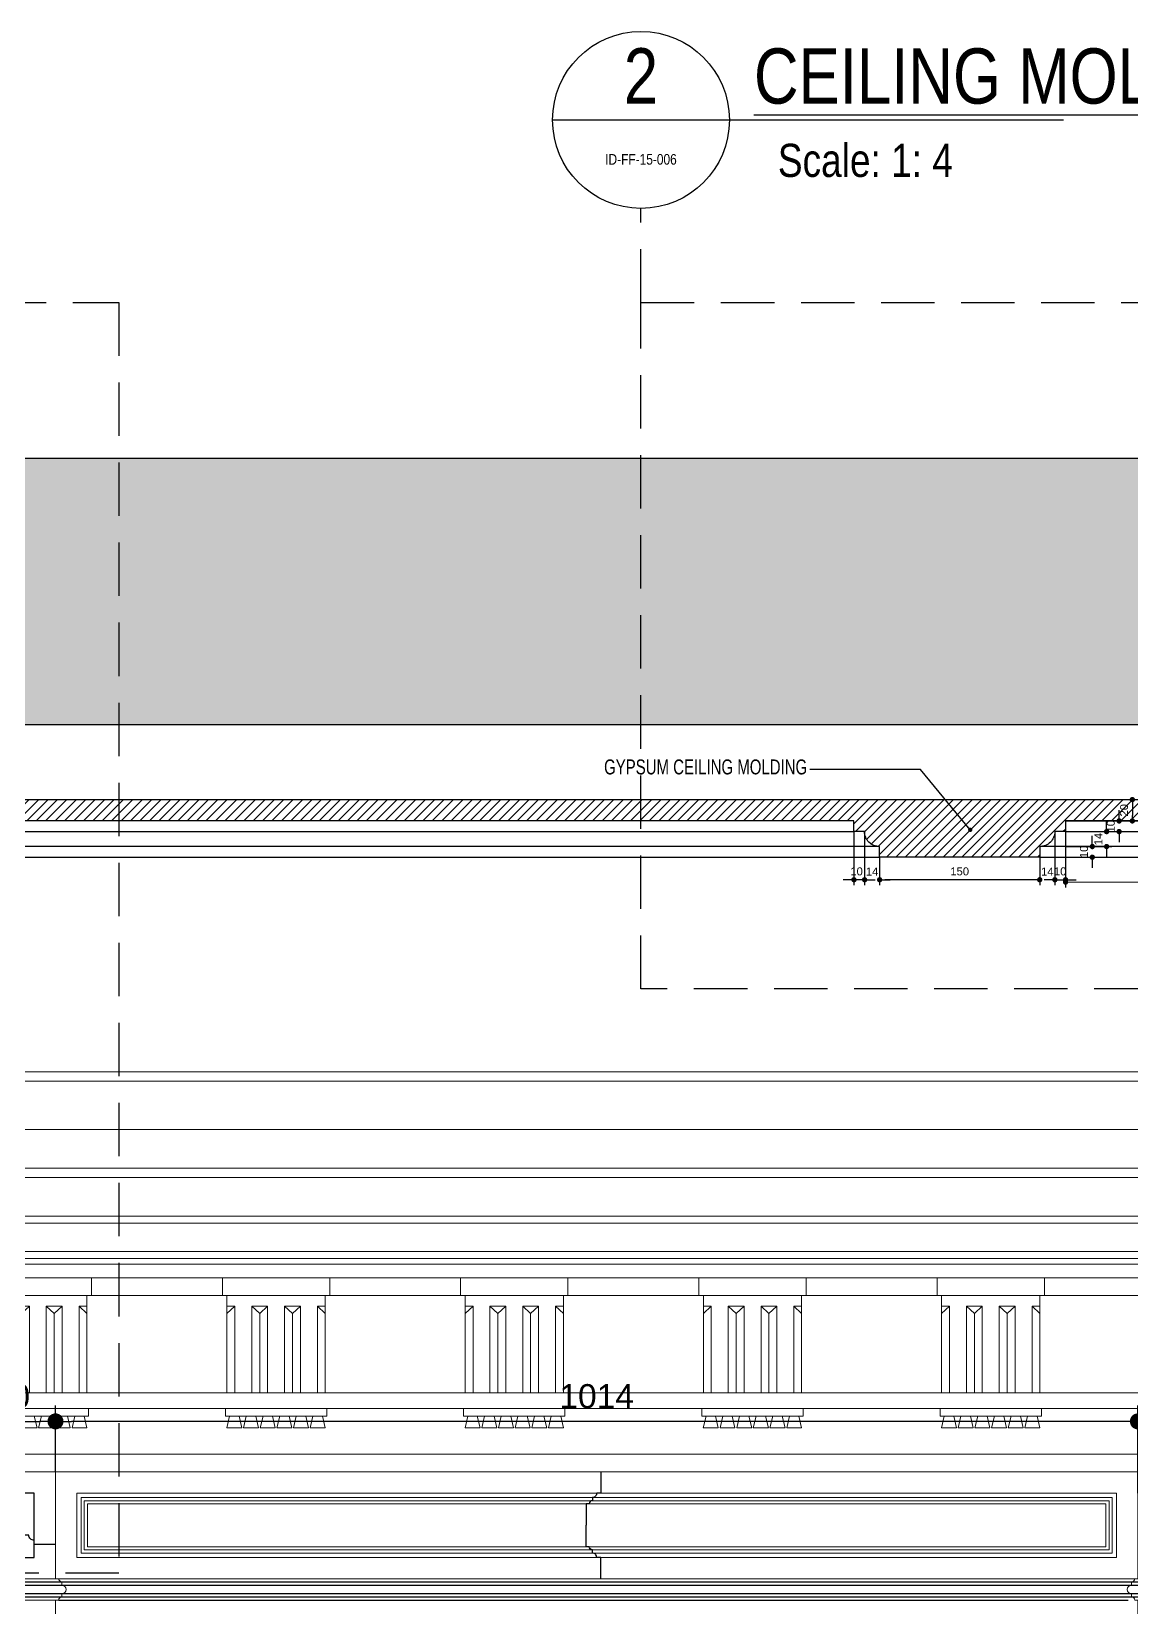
# Model space of a CAD drawing. Header units: inches. Extents: x 274057 to 444617, y 490067 to 635630.
# Drawn here: x 331142 to 332173, y 519172 to 520649 of the extents above; entities that cross this region are included whole.
import ezdxf
from ezdxf.enums import TextEntityAlignment as Align

# ---------------------------------------------------------------- set-up
doc = ezdxf.new("R2010")
doc.units = ezdxf.units.IN
doc.header["$MEASUREMENT"] = 0
doc.linetypes.add('HIDDEN', pattern=[0.375, 0.25, -0.125])
for name, color, linetype, lineweight in [('A-Dim-ID', 9, 'Continuous', 20), ('CQ gypsum 2', 42, 'Continuous', 0), ('CQ Gypsum Hatch', 8, 'Continuous', 20)]:
    doc.layers.add(name, color=color, linetype=linetype, lineweight=lineweight)
for name, color, linetype in [('Calliper_wall hatch_CHB', 8, 'Continuous'), ('CQ centerline', 8, 'Continuous'), ('CQ Grg Gypsum', 41, 'Continuous'), ('CQ PANEL DIMENSION', 1, 'Continuous'), ('CQ section wall', 3, 'Continuous'), ('CQ Sheet text', 3, 'Continuous'), ('CQ SPOT DETAIL DIMENSION', 9, 'Continuous'), ('CQ spot detail elevation', 1, 'Continuous'), ('CQ SPOT DETAILS', 40, 'Continuous'), ('CQ text label', 3, 'Continuous'), ('CQ wall section', 5, 'Continuous'), ('ID-wall paper', 8, 'Continuous'), ('WOOD', 23, 'Continuous'), ('WOOD 01', 34, 'Continuous'), ('WOOD 02', 32, 'Continuous'), ('Wood SECT', 1, 'Continuous')]:
    doc.layers.add(name, color=color, linetype=linetype)
doc.styles.add('ARIAL', font='arial.ttf')
doc.styles.add('DIM 50', font='romans.shx', dxfattribs={"width": 0.75, "height": 100})
doc.styles.get("Standard").update_dxf_attribs({"font": 'arial.ttf'})
doc.dimstyles.new('chester 15', dxfattribs={"dimscale": 0.15, "dimtxt": 150, "dimasz": 100, "dimexe": 100, "dimexo": 0, "dimgap": 80, "dimtad": 1, "dimdec": 0, "dimzin": 0, "dimdsep": 46, "dimtxsty": 'Standard', "dimblk": 'DOT', "dimcen": 100, "dimclrd": 1, "dimclre": 1, "dimclrt": 3, "dimadec": 0, "dimazin": 0, "dimtfac": 1, "dimtdec": 0, "dimtofl": 0, "dimtmove": 0, "dimatfit": 3, "dimfxl": 1, "dimtolj": 1, "dimtzin": 0, "dimlwd": -1, "dimarcsym": 0})
doc.dimstyles.new('CQ 5', dxfattribs={"dimscale": 0.05, "dimtxt": 150, "dimasz": 100, "dimexe": 100, "dimexo": 0, "dimgap": 80, "dimtad": 1, "dimdec": 0, "dimzin": 0, "dimdsep": 46, "dimtxsty": 'Standard', "dimblk": 'DOT', "dimcen": 100, "dimclrd": 250, "dimclre": 250, "dimclrt": 3, "dimadec": 0, "dimazin": 0, "dimtfac": 1, "dimtdec": 0, "dimtofl": 0, "dimtmove": 0, "dimatfit": 3, "dimfxl": 1, "dimtolj": 1, "dimtzin": 0, "dimlwd": -1, "dimarcsym": 0})
doc.dimstyles.get("Standard").update_dxf_attribs({"dimtxt": 0.18, "dimasz": 0.18, "dimexe": 0.18, "dimexo": 0.0625, "dimgap": 0.09, "dimtad": 0, "dimtih": 1, "dimtoh": 1, "dimdec": 4, "dimzin": 0, "dimdsep": 46, "dimtxsty": 'Standard', "dimcen": 0.09, "dimadec": 0, "dimazin": 0, "dimtfac": 1, "dimtdec": 4, "dimtofl": 0, "dimtmove": 0, "dimatfit": 3, "dimfxl": 1, "dimtolj": 1, "dimtzin": 0, "dimarcsym": 0})

# ---------------------------------------------------------------- blocks, each defined once
blk = doc.blocks.new('ff15 section A and B')
at = {"layer": 'Calliper_wall hatch_CHB', "ltscale": 300}
h = blk.add_hatch(dxfattribs=at)
h.set_pattern_fill('AR-CONC', color=256, scale=10, angle=-13.9714, style=0)
h.set_pattern_definition([(36.028577, (-10204.6, 0), (68.0890203, -23.40695), [7.5, -82.5]), (341.028577, (-10204.6, 0), (4.6961155, 76.3439316), [6, -66]), (86.480021, (-10198.93, -1.95), (72.7851354, 52.936981), [6.374019, -70.114211]), (32.212777, (-10199.77, 19.41), (99.570572, -41.829513), [11.25, -123.75]), (82.664212, (-10191.48, 15.92), (114.220033, 71.96377), [9.561034, -105.171376]), (337.21274, (-10199.77, 19.41), (114.220033, 71.96377), [9, -99]), (7.028577, (-10191.276, 12.14), (48.2040844, -53.482392), [7.5, -82.5]), (312.028577, (-10191.28, 12.14), (41.119588, 64.495185), [6, -66]), (57.480021, (-10187.26, 7.685), (89.323671, 11.012793), [6.374019, -70.114211]), (23.5285767, (-10204.602, 0), (9.2173322, 32.010976), [0, -65.2, 0, -67, 0, -66.25]), (353.528577, (-10204.602, 0), (35.0512903, 31.9228578), [0, -38.2, 0, -63.7, 0, -25.25]), (313.5285767, (-10226.242, 5.384), (51.2584374, -15.0772595), [0, -25, 0, -78, 0, -103.5]), (303.528577, (-10235.947, 7.8), (59.0102484, -4.3659754), [0, -32.5, 0, -51.8, 0, -73.5])])
h.paths.add_polyline_path([(348877.5, 520249.3), (341276.4, 520249.3), (341276.4, 519999.3), (348877.5, 519999.3)])
h.paths.add_polyline_path([(348877.5, 516299.3), (341276.4, 516299.3), (341276.4, 516049.3), (348877.5, 516049.3)])
at = {"layer": 'CQ section wall', "elevation": 0}
for points in [[(348877.5, 520249.3), (341275.4, 520249.3)], [(341275.4, 519999.3), (348877.5, 519999.3)]]:
    blk.add_lwpolyline(points, dxfattribs=at)
blk = doc.blocks.new('ff15 section ceiling A and B')
at = {"layer": 'CQ Gypsum Hatch'}
h = blk.add_hatch(dxfattribs=at)
h.set_pattern_fill('ANSI31', color=256, scale=50, angle=180, style=0)
h.set_pattern_definition([(225, (863766.5914, 132415.6944), (4.41941738, -4.41941738), [])])
edge = h.paths.add_edge_path()
edge.add_line((331689.7, 526452.1), (331689.7, 526703.4))
edge.add_line((331689.7, 526703.4), (331679.7, 526703.4))
edge.add_arc((331665.7, 526703.5), 14, 359.4507, 450)
edge.add_line((331665.7, 526717.6), (331665.7, 526727.6))
edge.add_line((331665.7, 526727.6), (331655.7, 526727.6))
edge.add_line((331655.7, 526727.6), (331655.7, 527706.8))
edge.add_line((331655.7, 527706.8), (331665.7, 527706.8))
edge.add_line((331665.7, 527706.8), (331665.7, 527716.8))
edge.add_arc((331665.7, 527730.8), 14, 270, 360.5493)
edge.add_line((331679.7, 527730.9), (331689.7, 527730.9))
edge.add_line((331689.7, 527730.9), (331689.7, 527880.9))
edge.add_line((331689.7, 527880.9), (331679.7, 527880.9))
edge.add_arc((331665.7, 527881), 14, 359.4507, 450)
edge.add_line((331665.7, 527895.1), (331665.7, 527905.1))
edge.add_line((331665.7, 527905.1), (331655.7, 527905.1))
edge.add_line((331655.7, 527905.1), (331655.7, 528884.3))
edge.add_line((331655.7, 528884.3), (331665.7, 528884.3))
edge.add_line((331665.7, 528884.3), (331665.7, 528894.3))
edge.add_arc((331665.7, 528908.3), 14, 270, 360.5493)
edge.add_line((331679.7, 528908.4), (331689.7, 528908.4))
edge.add_line((331689.7, 528908.4), (331689.7, 529058.4))
edge.add_line((331689.7, 529058.4), (331679.7, 529058.4))
edge.add_arc((331665.7, 529058.5), 14, 359.4507, 450)
edge.add_line((331665.7, 529072.6), (331665.7, 529082.6))
edge.add_line((331665.7, 529082.6), (331655.7, 529082.6))
edge.add_line((331655.7, 529082.6), (331655.7, 530061.8))
edge.add_line((331655.7, 530061.8), (331665.7, 530061.8))
edge.add_line((331665.7, 530061.8), (331665.7, 530071.8))
edge.add_arc((331665.7, 530085.8), 14, 270, 360.5493)
edge.add_line((331679.7, 530085.9), (331689.7, 530085.9))
edge.add_line((331689.7, 530085.9), (331689.7, 530235.9))
edge.add_line((331689.7, 530235.9), (331679.7, 530235.9))
edge.add_arc((331665.7, 530236), 14, 359.4507, 450)
edge.add_line((331665.7, 530250.1), (331665.7, 530260.1))
edge.add_line((331665.7, 530260.1), (331655.7, 530260.1))
edge.add_line((331655.7, 530260.1), (331655.7, 531239.3))
edge.add_line((331655.7, 531239.3), (331665.7, 531239.3))
edge.add_line((331665.7, 531239.3), (331665.7, 531249.3))
edge.add_arc((331665.7, 531263.3), 14, 270, 360.5493)
edge.add_line((331679.7, 531263.4), (331689.7, 531263.4))
edge.add_line((331689.7, 531263.4), (331689.7, 531413.4))
edge.add_line((331689.7, 531413.4), (331689.7, 531515))
edge.add_arc((331789.7, 531515), 100, 90, 180, ccw=False)
edge.add_line((331789.7, 531615), (331995, 531615))
edge.add_line((331995, 531615), (331995, 531523.8))
edge.add_line((331995, 531523.8), (332045.7, 531565))
edge.add_line((332045.7, 531565), (332045.7, 531635))
edge.add_line((332045.7, 531635), (331789.7, 531635))
edge.add_arc((331789.7, 531515), 120, 90, 180)
edge.add_line((331669.7, 531515), (331669.7, 531413.4))
edge.add_line((331669.7, 531413.4), (331669.7, 531281.7))
edge.add_line((331669.7, 531281.7), (331635.7, 531247.4))
edge.add_line((331635.7, 531247.4), (331635.7, 526719.4))
edge.add_line((331635.7, 526719.4), (331669.7, 526685.1))
edge.add_line((331669.7, 526685.1), (331669.7, 526451.9))
edge.add_arc((331789.7, 526451.9), 120, 180, 270)
edge.add_line((331789.7, 526331.9), (332045.7, 526331.9))
edge.add_line((332045.7, 526331.9), (332045.7, 526401.9))
edge.add_line((332045.7, 526401.9), (331995, 526443))
edge.add_line((331995, 526443), (331995, 526351.9))
edge.add_line((331995, 526351.9), (331789.7, 526351.9))
edge.add_arc((331789.7, 526451.9), 100, 180, 270, ccw=False)
at = {"layer": 'CQ Grg Gypsum', "elevation": 0}
for points in [[(331655.7, 527905.1), (331655.7, 528884.3), (331665.7, 528884.3), (331665.7, 528894.3, 0.417024), (331679.7, 528908.4), (331689.7, 528908.4), (331689.7, 529058.4), (331679.7, 529058.4, 0.417024), (331665.7, 529072.6), (331665.7, 529082.6), (331655.7, 529082.6), (331655.7, 530061.8), (331665.7, 530061.8), (331665.7, 530071.8, 0.417024), (331679.7, 530085.9), (331689.7, 530085.9), (331689.7, 530235.9), (331679.7, 530235.9, 0.417024), (331665.7, 530250.1), (331665.7, 530260.1), (331655.7, 530260.1), (331655.7, 531239.3)], [(331635.7, 531247.4), (331635.7, 526719.4), (331669.7, 526685.1), (331669.7, 526451.9, 0.414214), (331789.7, 526331.9), (332045.7, 526331.9), (332045.7, 526401.9), (331995, 526443), (331995, 526351.9), (331789.7, 526351.9, -0.414214), (331689.7, 526451.9)]]:
    blk.add_lwpolyline(points, format="xyb", dxfattribs=at)
blk = doc.blocks.new('A$C11B46C9D')
at = {"layer": 'CQ gypsum 2', "lineweight": 0}
for p, q in [((0, 194.7), (223.3, 194.7)), ((0, 182), (223.3, 182)), ((61.4, 182), (61.4, 165.2)), ((161.9, 182), (223.3, 182)), ((161.9, 182), (161.9, 165.2)), ((0, 165.2), (223.3, 165.2)), ((65.6, 165.2), (65.6, 74.1)), ((157.7, 165.2), (157.7, 74.1)), ((161.9, 165.2), (223.3, 165.2)), ((65.6, 155.4), (73, 155.4)), ((65.6, 148.4), (73, 155.4)), ((73, 155.4), (73, 74.1)), ((88.9, 155.4), (88.9, 74.1)), ((88.9, 155.4), (96.3, 148.4)), ((88.9, 155.4), (103.7, 155.4)), ((96.3, 148.4), (103.7, 155.4)), ((96.3, 148.4), (96.3, 74.1)), ((103.7, 155.4), (103.7, 74.1)), ((119.6, 155.4), (119.6, 74.1)), ((119.6, 155.4), (134.4, 155.4)), ((119.6, 155.4), (127, 148.4)), ((127, 148.4), (134.4, 155.4)), ((127, 148.4), (127, 74.1)), ((134.4, 155.4), (134.4, 74.1)), ((150.3, 155.4), (150.3, 74.1)), ((150.3, 155.4), (157.7, 148.4)), ((150.3, 155.4), (157.7, 155.4)), ((0, 74.1), (223.3, 74.1)), ((0, 59.4), (223.3, 59.4)), ((64.2, 59.4), (64.2, 52.4)), ((159.1, 59.4), (159.1, 52.4)), ((64.2, 52.4), (159.1, 52.4)), ((68.1, 52.4), (65.5, 41.3)), ((77, 52.4), (79.6, 41.3)), ((83.7, 52.4), (81.2, 41.3)), ((92.7, 52.4), (95.2, 41.3)), ((99.4, 52.4), (96.8, 41.3)), ((108.3, 52.4), (110.9, 41.3)), ((115, 52.4), (112.4, 41.3)), ((123.9, 52.4), (126.5, 41.3)), ((130.6, 52.4), (128, 41.3)), ((139.5, 52.4), (142.1, 41.3)), ((146.2, 52.4), (143.7, 41.3)), ((155.2, 52.4), (157.7, 41.3)), ((65.5, 41.3), (79.6, 41.3)), ((81.2, 41.3), (95.2, 41.3)), ((96.8, 41.3), (110.9, 41.3)), ((112.4, 41.3), (126.5, 41.3)), ((128, 41.3), (142.1, 41.3)), ((143.7, 41.3), (157.7, 41.3)), ((0, 16.7), (223.3, 16.7)), ((0, 0), (223.3, 0))]:
    blk.add_line(p, q, dxfattribs=at)
at = {"layer": 'CQ gypsum 2', "lineweight": 0, "ltscale": 100}
for p, q in [((61.4, 182), (161.9, 182)), ((0, 165.2), (61.4, 165.2))]:
    blk.add_line(p, q, dxfattribs=at)
blk = doc.blocks.new('cornice002.A')
at = {"layer": 'CQ Grg Gypsum', "xscale": -1, "rotation": 359.9999999999987}
for p in [(350539.5, 523348.9, 0), (350762.8, 523348.9, 0), (350986.1, 523348.9, 0), (351209.4, 523348.9, 0), (351432.6, 523348.9, 0), (351655.9, 523348.9, 0)]:
    blk.add_blockref('A$C11B46C9D', p, dxfattribs=at)
blk = doc.blocks.new('dwgtit')
at = {"linetype": 'Continuous', "ltscale": 2}
blk.add_line((-8, 0), (38.23, 0), dxfattribs=at)
blk.add_circle((0, 0), 8, dxfattribs=at)
at = {"linetype": 'Continuous', "ltscale": 2, "style": 'ARIAL', "width": 0.8}
for tag, height, p in [('DTN0', 5, (0, 3.99)), ('DTRFNO', 3, (0, -3.56))]:
    blk.add_attdef(tag, text='', height=height, dxfattribs=at).set_placement(p, align=Align.MIDDLE_CENTER)
for tag, p, height in [('DTNL1', (19.8, 1.48), 5), ('DTNL2', (20.36, -5.16), 3), ('DTSC', (63.36, -5.21), 3)]:
    blk.add_attdef(tag, p, '', height=height, dxfattribs=at)
blk = doc.blocks.new('_Dot')
at = {"color": 0, "linetype": 'ByBlock', "lineweight": -2}
blk.add_line((-0.5, 0), (-1, 0), dxfattribs=at)
at = {"color": 0, "linetype": 'ByBlock', "const_width": 0.5}
blk.add_lwpolyline([(-0.25, 0, 1), (0.25, 0, 1)], format="xyb", close=True, dxfattribs=at)
blk = doc.blocks.new('*D168')
at = {"layer": 'A-Dim-ID', "color": 250, "lineweight": -2, "transparency": 16777216}
for p, q in [((332111, 519909.3), (332111, 519847)), ((333090.2, 519909.3), (333090.2, 519847))]:
    blk.add_line(p, q, dxfattribs=at)
at = {"layer": 'A-Dim-ID', "color": 250, "transparency": 16777216}
blk.add_line((333085.2, 519852), (332116, 519852), dxfattribs=at)
at = {"layer": 'Defpoints', "color": 0, "transparency": 16777216}
for p in [(332111, 519909.3, 0), (333090.2, 519909.3, 0), (332111, 519852)]:
    blk.add_point(p, dxfattribs=at)
at = {"layer": 'A-Dim-ID', "color": 250, "transparency": 16777216, "xscale": 5, "yscale": 5, "zscale": 5, "rotation": 180}
blk.add_blockref('_Dot', (332111, 519852), dxfattribs=at)
at = {"layer": 'A-Dim-ID', "color": 250, "transparency": 16777216, "xscale": 5, "yscale": 5, "zscale": 5}
blk.add_blockref('_Dot', (333090.2, 519852), dxfattribs=at)
at = {"layer": 'A-Dim-ID', "color": 3, "transparency": 16777216, "insert": (332600.6, 519859.8), "char_height": 7.5, "attachment_point": 5}
blk.add_mtext('\\A1;979', dxfattribs=at)
blk = doc.blocks.new('*D172')
at = {"layer": 'CQ SPOT DETAIL DIMENSION', "color": 250, "lineweight": -2, "transparency": 16777216}
for p, q in [((332111, 519909.3), (332111, 519849.2)), ((332101, 519899.3), (332101, 519849.2))]:
    blk.add_line(p, q, dxfattribs=at)
at = {"layer": 'CQ SPOT DETAIL DIMENSION', "color": 250, "transparency": 16777216}
for p, q in [((332096, 519854.2), (332091, 519854.2)), ((332116, 519854.2), (332121, 519854.2))]:
    blk.add_line(p, q, dxfattribs=at)
at = {"layer": 'Defpoints', "color": 0, "transparency": 16777216}
for p in [(332111, 519909.3, 0), (332101, 519899.3, 0), (332101, 519854.2)]:
    blk.add_point(p, dxfattribs=at)
at = {"layer": 'CQ SPOT DETAIL DIMENSION', "color": 250, "transparency": 16777216, "xscale": 5, "yscale": 5, "zscale": 5}
blk.add_blockref('_Dot', (332101, 519854.2), dxfattribs=at)
at = {"layer": 'CQ SPOT DETAIL DIMENSION', "color": 250, "transparency": 16777216, "xscale": 5, "yscale": 5, "zscale": 5, "rotation": 180}
blk.add_blockref('_Dot', (332111, 519854.2), dxfattribs=at)
at = {"layer": 'CQ SPOT DETAIL DIMENSION', "color": 3, "transparency": 16777216, "insert": (332106, 519862), "char_height": 7.5, "attachment_point": 5}
blk.add_mtext('\\A1;10', dxfattribs=at)
blk = doc.blocks.new('*D169')
at = {"layer": 'CQ SPOT DETAIL DIMENSION', "color": 250, "lineweight": -2, "transparency": 16777216}
for p, q in [((332101, 519899.3), (332101, 519849.2)), ((332086.8, 519875.3), (332086.8, 519849.2))]:
    blk.add_line(p, q, dxfattribs=at)
at = {"layer": 'CQ SPOT DETAIL DIMENSION', "color": 250, "transparency": 16777216}
for p, q in [((332081.8, 519854.2), (332076.8, 519854.2)), ((332106, 519854.2), (332111, 519854.2))]:
    blk.add_line(p, q, dxfattribs=at)
at = {"layer": 'Defpoints', "color": 0, "transparency": 16777216}
for p in [(332101, 519899.3, 0), (332086.8, 519875.3, 0), (332086.8, 519854.2)]:
    blk.add_point(p, dxfattribs=at)
at = {"layer": 'CQ SPOT DETAIL DIMENSION', "color": 250, "transparency": 16777216, "xscale": 5, "yscale": 5, "zscale": 5}
blk.add_blockref('_Dot', (332086.8, 519854.2), dxfattribs=at)
at = {"layer": 'CQ SPOT DETAIL DIMENSION', "color": 250, "transparency": 16777216, "xscale": 5, "yscale": 5, "zscale": 5, "rotation": 180}
blk.add_blockref('_Dot', (332101, 519854.2), dxfattribs=at)
at = {"layer": 'CQ SPOT DETAIL DIMENSION', "color": 3, "transparency": 16777216, "insert": (332093.9, 519861.9), "char_height": 7.5, "attachment_point": 5}
blk.add_mtext('\\A1;14', dxfattribs=at)
blk = doc.blocks.new('*D170')
at = {"layer": 'CQ SPOT DETAIL DIMENSION', "color": 250, "lineweight": -2, "transparency": 16777216}
for p, q in [((332104.6, 519929.3), (332178.6, 519929.3)), ((332111, 519909.3), (332178.6, 519909.3))]:
    blk.add_line(p, q, dxfattribs=at)
at = {"layer": 'CQ SPOT DETAIL DIMENSION', "color": 250, "transparency": 16777216}
blk.add_line((332173.6, 519924.3), (332173.6, 519914.3), dxfattribs=at)
at = {"layer": 'Defpoints', "color": 0, "transparency": 16777216}
for p in [(332104.6, 519929.3, 0), (332111, 519909.3), (332173.6, 519909.3)]:
    blk.add_point(p, dxfattribs=at)
at = {"layer": 'CQ SPOT DETAIL DIMENSION', "color": 250, "transparency": 16777216, "xscale": 5, "yscale": 5, "zscale": 5}
for p, rotation in [((332173.6, 519929.3), 90), ((332173.6, 519909.3), 270)]:
    blk.add_blockref('_Dot', p, dxfattribs=dict(at, rotation=rotation))
at = {"layer": 'CQ SPOT DETAIL DIMENSION', "color": 3, "transparency": 16777216, "insert": (332165.8, 519919.3), "char_height": 7.5, "attachment_point": 5, "rotation": 90}
blk.add_mtext('\\A1;20', dxfattribs=at)
blk = doc.blocks.new('*D171')
at = {"layer": 'CQ SPOT DETAIL DIMENSION', "color": 250, "lineweight": -2, "transparency": 16777216}
for p, q in [((332111, 519909.3), (332166.2, 519909.3)), ((332111, 519899.3), (332166.2, 519899.3))]:
    blk.add_line(p, q, dxfattribs=at)
at = {"layer": 'CQ SPOT DETAIL DIMENSION', "color": 250, "transparency": 16777216}
for p, q in [((332161.2, 519914.3), (332161.2, 519919.3)), ((332161.2, 519894.3), (332161.2, 519889.3))]:
    blk.add_line(p, q, dxfattribs=at)
at = {"layer": 'Defpoints', "color": 0, "transparency": 16777216}
for p in [(332111, 519909.3), (332111, 519899.3, 0), (332161.2, 519899.3)]:
    blk.add_point(p, dxfattribs=at)
at = {"layer": 'CQ SPOT DETAIL DIMENSION', "color": 250, "transparency": 16777216, "xscale": 5, "yscale": 5, "zscale": 5}
for p, rotation in [((332161.2, 519909.3), 270), ((332161.2, 519899.3), 90)]:
    blk.add_blockref('_Dot', p, dxfattribs=dict(at, rotation=rotation))
at = {"layer": 'CQ SPOT DETAIL DIMENSION', "color": 3, "transparency": 16777216, "insert": (332153.4, 519904.3), "char_height": 7.5, "attachment_point": 5, "rotation": 90}
blk.add_mtext('\\A1;10', dxfattribs=at)
blk = doc.blocks.new('*D173')
at = {"layer": 'CQ SPOT DETAIL DIMENSION', "color": 250, "transparency": 16777216}
for p, q in [((332149.5, 519904.3), (332149.5, 519909.3)), ((332149.5, 519880.3), (332149.5, 519875.3))]:
    blk.add_line(p, q, dxfattribs=at)
at = {"layer": 'CQ SPOT DETAIL DIMENSION', "color": 250, "lineweight": -2, "transparency": 16777216}
for p, q in [((332111, 519899.3), (332154.5, 519899.3)), ((332111, 519885.3), (332154.5, 519885.3))]:
    blk.add_line(p, q, dxfattribs=at)
at = {"layer": 'Defpoints', "color": 0, "transparency": 16777216}
for p in [(332111, 519899.3, 0), (332111, 519885.3), (332149.5, 519885.3)]:
    blk.add_point(p, dxfattribs=at)
at = {"layer": 'CQ SPOT DETAIL DIMENSION', "color": 250, "transparency": 16777216, "xscale": 5, "yscale": 5, "zscale": 5}
for p, rotation in [((332149.5, 519899.3), 270), ((332149.5, 519885.3), 90)]:
    blk.add_blockref('_Dot', p, dxfattribs=dict(at, rotation=rotation))
at = {"layer": 'CQ SPOT DETAIL DIMENSION', "color": 3, "transparency": 16777216, "insert": (332141.8, 519892.3), "char_height": 7.5, "attachment_point": 5, "rotation": 90}
blk.add_mtext('\\A1;14', dxfattribs=at)
blk = doc.blocks.new('*D174')
at = {"layer": 'CQ SPOT DETAIL DIMENSION', "color": 250, "transparency": 16777216}
for p, q in [((332136.1, 519890.3), (332136.1, 519895.3)), ((332136.1, 519870.3), (332136.1, 519865.3))]:
    blk.add_line(p, q, dxfattribs=at)
at = {"layer": 'CQ SPOT DETAIL DIMENSION', "color": 250, "lineweight": -2, "transparency": 16777216}
for p, q in [((332111, 519885.3), (332141.1, 519885.3)), ((332086.8, 519875.3), (332141.1, 519875.3))]:
    blk.add_line(p, q, dxfattribs=at)
at = {"layer": 'Defpoints', "color": 0, "transparency": 16777216}
for p in [(332111, 519885.3), (332086.8, 519875.3, 0), (332136.1, 519875.3)]:
    blk.add_point(p, dxfattribs=at)
at = {"layer": 'CQ SPOT DETAIL DIMENSION', "color": 250, "transparency": 16777216, "xscale": 5, "yscale": 5, "zscale": 5}
for p, rotation in [((332136.1, 519885.3), 270), ((332136.1, 519875.3), 90)]:
    blk.add_blockref('_Dot', p, dxfattribs=dict(at, rotation=rotation))
at = {"layer": 'CQ SPOT DETAIL DIMENSION', "color": 3, "transparency": 16777216, "insert": (332128.3, 519880.3), "char_height": 7.5, "attachment_point": 5, "rotation": 90}
blk.add_mtext('\\A1;10', dxfattribs=at)
blk = doc.blocks.new('*D175')
at = {"layer": 'CQ SPOT DETAIL DIMENSION', "color": 250, "lineweight": -2, "transparency": 16777216}
for p, q in [((331936.8, 519875.3), (331936.8, 519849.2)), ((332086.8, 519875.3), (332086.8, 519849.2))]:
    blk.add_line(p, q, dxfattribs=at)
at = {"layer": 'CQ SPOT DETAIL DIMENSION', "color": 250, "transparency": 16777216}
blk.add_line((332081.8, 519854.2), (331941.8, 519854.2), dxfattribs=at)
at = {"layer": 'Defpoints', "color": 0, "transparency": 16777216}
for p in [(331936.8, 519875.3, 0), (332086.8, 519875.3), (331936.8, 519854.2)]:
    blk.add_point(p, dxfattribs=at)
at = {"layer": 'CQ SPOT DETAIL DIMENSION', "color": 250, "transparency": 16777216, "xscale": 5, "yscale": 5, "zscale": 5, "rotation": 180}
blk.add_blockref('_Dot', (331936.8, 519854.2), dxfattribs=at)
at = {"layer": 'CQ SPOT DETAIL DIMENSION', "color": 250, "transparency": 16777216, "xscale": 5, "yscale": 5, "zscale": 5}
blk.add_blockref('_Dot', (332086.8, 519854.2), dxfattribs=at)
at = {"layer": 'CQ SPOT DETAIL DIMENSION', "color": 3, "transparency": 16777216, "insert": (332011.8, 519862), "char_height": 7.5, "attachment_point": 5}
blk.add_mtext('\\A1;150', dxfattribs=at)
blk = doc.blocks.new('*D176')
at = {"layer": 'CQ SPOT DETAIL DIMENSION', "color": 250, "lineweight": -2, "transparency": 16777216}
for p, q in [((331922.7, 519899.3), (331922.7, 519849.2)), ((331936.8, 519875.3), (331936.8, 519849.2))]:
    blk.add_line(p, q, dxfattribs=at)
at = {"layer": 'CQ SPOT DETAIL DIMENSION', "color": 250, "transparency": 16777216}
for p, q in [((331917.7, 519854.2), (331912.7, 519854.2)), ((331941.8, 519854.2), (331946.8, 519854.2))]:
    blk.add_line(p, q, dxfattribs=at)
at = {"layer": 'Defpoints', "color": 0, "transparency": 16777216}
for p in [(331922.7, 519899.3, 0), (331936.8, 519875.3, 0), (331922.7, 519854.2)]:
    blk.add_point(p, dxfattribs=at)
at = {"layer": 'CQ SPOT DETAIL DIMENSION', "color": 250, "transparency": 16777216, "xscale": 5, "yscale": 5, "zscale": 5}
blk.add_blockref('_Dot', (331922.7, 519854.2), dxfattribs=at)
at = {"layer": 'CQ SPOT DETAIL DIMENSION', "color": 250, "transparency": 16777216, "xscale": 5, "yscale": 5, "zscale": 5, "rotation": 180}
blk.add_blockref('_Dot', (331936.8, 519854.2), dxfattribs=at)
at = {"layer": 'CQ SPOT DETAIL DIMENSION', "color": 3, "transparency": 16777216, "insert": (331929.7, 519861.9), "char_height": 7.5, "attachment_point": 5}
blk.add_mtext('\\A1;14', dxfattribs=at)
blk = doc.blocks.new('*D177')
at = {"layer": 'CQ SPOT DETAIL DIMENSION', "color": 250, "lineweight": -2, "transparency": 16777216}
for p, q in [((331912.7, 519899.3), (331912.7, 519849.2)), ((331922.7, 519899.3), (331922.7, 519849.2))]:
    blk.add_line(p, q, dxfattribs=at)
at = {"layer": 'CQ SPOT DETAIL DIMENSION', "color": 250, "transparency": 16777216}
for p, q in [((331907.7, 519854.2), (331902.7, 519854.2)), ((331927.7, 519854.2), (331932.7, 519854.2))]:
    blk.add_line(p, q, dxfattribs=at)
at = {"layer": 'Defpoints', "color": 0, "transparency": 16777216}
for p in [(331912.7, 519899.3, 0), (331922.7, 519899.3, 0), (331912.7, 519854.2)]:
    blk.add_point(p, dxfattribs=at)
at = {"layer": 'CQ SPOT DETAIL DIMENSION', "color": 250, "transparency": 16777216, "xscale": 5, "yscale": 5, "zscale": 5}
blk.add_blockref('_Dot', (331912.7, 519854.2), dxfattribs=at)
at = {"layer": 'CQ SPOT DETAIL DIMENSION', "color": 250, "transparency": 16777216, "xscale": 5, "yscale": 5, "zscale": 5, "rotation": 180}
blk.add_blockref('_Dot', (331922.7, 519854.2), dxfattribs=at)
at = {"layer": 'CQ SPOT DETAIL DIMENSION', "color": 3, "transparency": 16777216, "insert": (331915.2, 519862), "char_height": 7.5, "attachment_point": 5}
blk.add_mtext('\\A1;10', dxfattribs=at)
blk = doc.blocks.new('*D376')
at = {"layer": 'CQ PANEL DIMENSION', "color": 1, "lineweight": -2, "transparency": 16777216}
for p, q in [((332178.8, 519279.3), (332178.8, 519361.7)), ((332278.8, 519279.3), (332278.8, 519361.7))]:
    blk.add_line(p, q, dxfattribs=at)
at = {"layer": 'CQ PANEL DIMENSION', "color": 1, "transparency": 16777216}
blk.add_line((332193.8, 519346.7), (332263.8, 519346.7), dxfattribs=at)
at = {"layer": 'Defpoints', "color": 0, "transparency": 16777216}
for p in [(332278.8, 519346.7), (332178.8, 519279.3, 0), (332278.8, 519279.3, 0)]:
    blk.add_point(p, dxfattribs=at)
at = {"layer": 'CQ PANEL DIMENSION', "color": 1, "transparency": 16777216, "xscale": 15, "yscale": 15, "zscale": 15, "rotation": 180}
blk.add_blockref('_Dot', (332178.8, 519346.7), dxfattribs=at)
at = {"layer": 'CQ PANEL DIMENSION', "color": 1, "transparency": 16777216, "xscale": 15, "yscale": 15, "zscale": 15}
blk.add_blockref('_Dot', (332278.8, 519346.7), dxfattribs=at)
at = {"layer": 'CQ PANEL DIMENSION', "color": 3, "transparency": 16777216, "insert": (332228.8, 519370.2), "char_height": 22.5, "attachment_point": 5}
blk.add_mtext('\\A1;100', dxfattribs=at)
blk = doc.blocks.new('pilaster wardrobe')
at = {"layer": 'WOOD 01', "lineweight": 0, "ltscale": 500, "elevation": 0}
blk.add_lwpolyline([(3349.1, -6047.5), (3449.1, -6047.5), (3449.1, -5947.5), (3349.1, -5947.5)], close=True, dxfattribs=at)
for points in [[(3349.1, -6047.5), (3346.1, -6047.5, -0.414214), (3343.1, -6050.5), (3343.1, -6053.5, 1), (3343.1, -6061.5), (3343.1, -6064.5, -0.414214), (3346.1, -6067.5), (3349.1, -6067.5)], [(3449.1, -6047.5), (3452.1, -6047.5, 0.414214), (3455.1, -6050.5), (3455.1, -6053.5, -1), (3455.1, -6061.5), (3455.1, -6064.5, 0.414214), (3452.1, -6067.5), (3449.1, -6067.5)]]:
    blk.add_lwpolyline(points, format="xyb", dxfattribs=at)
blk.add_lwpolyline([(3349.1, -7847.5), (3349.1, -6067.5), (3449.1, -6067.5), (3449.1, -7847.5), (3349.1, -7847.5)], dxfattribs=at)
at = {"layer": 'WOOD 02', "color": 8, "ltscale": 100}
for p, q in [((3343.1, -6050.5, 0), (3455.1, -6050.5, 0)), ((3343.1, -6053.5, 0), (3455.1, -6053.5, 0)), ((3343.1, -6061.5, 0), (3455.1, -6061.5, 0)), ((3343.1, -6064.5, 0), (3455.1, -6064.5, 0))]:
    blk.add_line(p, q, dxfattribs=at)
at = {"layer": 'WOOD 02', "color": 8, "ltscale": 100, "elevation": 0}
blk.add_lwpolyline([(3369.1, -6027.5), (3429.1, -6027.5), (3429.1, -5967.5), (3369.1, -5967.5)], close=True, dxfattribs=at)
at = {"layer": 'Wood SECT', "elevation": 0}
blk.add_lwpolyline([(3449.1, -6015.6), (3429.1, -6015.6), (3429.1, -6011.6, -0.414214), (3424.1, -6006.6), (3399.1, -6006.6), (3374.1, -6006.6, -0.414214), (3369.1, -6011.6), (3369.1, -6015.6), (3349.1, -6015.6)], format="xyb", dxfattribs=at)
blk = doc.blocks.new('FF-15 Cabinet elev B rev')
at = {"layer": 'WOOD', "color": 8}
for p, q in [((3043.8, 3215.2, 0), (4046.2, 3215.2, 0)), ((3043.8, 3212.2, 0), (4046.2, 3212.2, 0)), ((3043.8, 3204.2, 0), (4046.2, 3204.2, 0)), ((3043.8, 3201.2, 0), (4046.2, 3201.2, 0))]:
    blk.add_line(p, q, dxfattribs=at)
at = {"layer": 'WOOD', "color": 8, "lineweight": 0, "elevation": 0.1}
for points in [[(3061.8, 3294.3), (4028.2, 3294.3), (4028.2, 3242.2), (3061.8, 3242.2)], [(3064.8, 3291.3), (4025.2, 3291.3), (4025.2, 3245.2), (3064.8, 3245.2)]]:
    blk.add_lwpolyline(points, close=True, dxfattribs=at)
at = {"layer": 'WOOD 01'}
blk.add_line((3040.8, 3198.2, 0), (4043.2, 3198.2, 0), dxfattribs=at)
at = {"layer": 'WOOD 01', "lineweight": 0, "elevation": 0.1}
for points in [[(3037.8, 3318.3), (4052.2, 3318.3), (4052.2, 3218.2), (3037.8, 3218.2)], [(3057.8, 3298.3), (4032.2, 3298.3), (4032.2, 3238.2), (3057.8, 3238.2)], [(3067.8, 3288.3), (4022.2, 3288.3), (4022.2, 3248.2), (3067.8, 3248.2)]]:
    blk.add_lwpolyline(points, close=True, dxfattribs=at)
at = {"layer": 'Wood SECT', "elevation": 0.1}
for points in [[(3549, 3318.3), (3549, 3298.3), (3545, 3298.3, -0.414214), (3541, 3294.3), (3541, 3291.3, 0.414214), (3538, 3288.3), (3535, 3288.3), (3535, 3268.3)], [(3549, 3218.2), (3549, 3238.2), (3545, 3238.2, 0.414214), (3541, 3242.2), (3541, 3245.2, -0.414214), (3538, 3248.2), (3535, 3248.2), (3535, 3268.3)]]:
    blk.add_lwpolyline(points, format="xyb", dxfattribs=at)
at = {"layer": 'WOOD', "color": 0, "xscale": 0.9999857733061659, "yscale": 0.9999857733061659, "zscale": 0.9999857733061659}
for p in [(-411.2, 9265.6, 0), (703.2, 9265.6, 0)]:
    blk.add_blockref('pilaster wardrobe', p, dxfattribs=at)
blk = doc.blocks.new('*D653')
at = {"layer": 'CQ PANEL DIMENSION', "color": 1, "lineweight": -2, "transparency": 16777216}
for p, q in [((331164.4, 519299.2), (331164.4, 519361.7)), ((332178.8, 519299.2), (332178.8, 519361.7))]:
    blk.add_line(p, q, dxfattribs=at)
at = {"layer": 'CQ PANEL DIMENSION', "color": 1, "transparency": 16777216}
blk.add_line((332163.8, 519346.7), (331179.4, 519346.7), dxfattribs=at)
at = {"layer": 'Defpoints', "color": 0, "transparency": 16777216}
for p in [(331164.4, 519346.7), (331164.4, 519299.2, 0), (332178.8, 519299.2, 0.1)]:
    blk.add_point(p, dxfattribs=at)
at = {"layer": 'CQ PANEL DIMENSION', "color": 1, "transparency": 16777216, "xscale": 15, "yscale": 15, "zscale": 15, "rotation": 180}
blk.add_blockref('_Dot', (331164.4, 519346.7), dxfattribs=at)
at = {"layer": 'CQ PANEL DIMENSION', "color": 1, "transparency": 16777216, "xscale": 15, "yscale": 15, "zscale": 15}
blk.add_blockref('_Dot', (332178.8, 519346.7), dxfattribs=at)
at = {"layer": 'CQ PANEL DIMENSION', "color": 3, "transparency": 16777216, "insert": (331671.6, 519370.2), "char_height": 22.5, "attachment_point": 5}
blk.add_mtext('\\A1;1014', dxfattribs=at)
blk = doc.blocks.new('*D657')
at = {"layer": 'CQ PANEL DIMENSION', "color": 1, "lineweight": -2, "transparency": 16777216}
for p, q in [((331064.4, 519299.4), (331064.4, 519361.7)), ((331164.4, 519299.4), (331164.4, 519361.7))]:
    blk.add_line(p, q, dxfattribs=at)
at = {"layer": 'CQ PANEL DIMENSION', "color": 1, "transparency": 16777216}
blk.add_line((331079.4, 519346.7), (331149.4, 519346.7), dxfattribs=at)
at = {"layer": 'Defpoints', "color": 0, "transparency": 16777216}
for p in [(331164.4, 519346.7), (331064.4, 519299.4, 0.1), (331164.4, 519299.4, 0.1)]:
    blk.add_point(p, dxfattribs=at)
at = {"layer": 'CQ PANEL DIMENSION', "color": 1, "transparency": 16777216, "xscale": 15, "yscale": 15, "zscale": 15, "rotation": 180}
blk.add_blockref('_Dot', (331064.4, 519346.7), dxfattribs=at)
at = {"layer": 'CQ PANEL DIMENSION', "color": 1, "transparency": 16777216, "xscale": 15, "yscale": 15, "zscale": 15}
blk.add_blockref('_Dot', (331164.4, 519346.7), dxfattribs=at)
at = {"layer": 'CQ PANEL DIMENSION', "color": 3, "transparency": 16777216, "insert": (331114.4, 519370.2), "char_height": 22.5, "attachment_point": 5}
blk.add_mtext('\\A1;100', dxfattribs=at)

msp = doc.modelspace()

# ---------------------------------------------------------------- linework, layer by layer
at = {"layer": 'CQ centerline'}
for p, q in [((330933.4, 519899.3, 0), (331912.7, 519899.3, 0)), ((332111, 519899.3, 0), (333090.2, 519899.3, 0)), ((331936.7, 519885.3, 0), (330909.4, 519885.3, 0)), ((333114.2, 519885.3, 0), (332086.9, 519885.3, 0)), ((330909.3, 519875.3, 0), (331936.8, 519875.3, 0)), ((332086.8, 519875.3, 0), (333114.3, 519875.3, 0))]:
    msp.add_line(p, q, dxfattribs=at)
at = {"layer": 'CQ gypsum 2'}
for p, q in [((330759.3, 519674.1, 0), (335619.3, 519674.1, 0)), ((330759.3, 519665.5, 0), (335619.3, 519665.5, 0)), ((330750.7, 519620.2, 0), (335627.9, 519620.2, 0)), ((330693.7, 519583.8, 0), (335684.9, 519583.8, 0)), ((330693.7, 519575.2, 0), (335684.9, 519575.2, 0)), ((330681.7, 519539, 0), (335696.9, 519539, 0)), ((330659.8, 519532.3, 0), (335718.8, 519532.3, 0)), ((330621.3, 519499.3, 0), (335757.3, 519499.3, 0)), ((330622.4, 519505.9, 0), (335757.3, 519505.9, 0))]:
    msp.add_line(p, q, dxfattribs=at)
at = {"layer": 'CQ spot detail elevation', "color": 3, "linetype": 'HIDDEN', "ltscale": 200}
msp.add_lwpolyline([(331713.1, 520395.1), (331713.1, 520483.3)], dxfattribs=at)
for points in [[(329530.8, 520395.1), (331223.8, 520395.1), (331223.8, 519204.5), (329530.8, 519204.5)], [(331713.1, 520395.1), (333387.8, 520395.1), (333387.8, 519752), (331713.1, 519752)]]:
    msp.add_lwpolyline(points, close=True, dxfattribs=at)

# ---------------------------------------------------------------- block references
at = {"layer": 'CQ Grg Gypsum', "xscale": -1}
msp.add_blockref('cornice002.A', (682692.1, -4049.6, 0), dxfattribs=at)
at = {"layer": 'CQ Grg Gypsum'}
msp.add_blockref('FF-15 Cabinet elev B rev', (328126.6, 515981.1, 0), dxfattribs=at)
at = {"layer": 'CQ Sheet text', "ltscale": 500}
ref = msp.add_blockref('dwgtit', (331713.1, 520566.1), dxfattribs=dict(at, xscale=10.3566124243798, yscale=10.3566124243798, zscale=10.3566124243798))
ref.add_attrib('DTN0', '2', dxfattribs={"layer": '0', "linetype": 'Continuous', "ltscale": 2, "height": 51.8, "rotation": 0, "style": 'ARIAL', "width": 0.8}).set_placement((331713.1, 520607.4), align=Align.MIDDLE_CENTER)
ref.add_attrib('DTRFNO', 'ID-FF-15-006', dxfattribs={"layer": '0', "linetype": 'Continuous', "ltscale": 2, "height": 10, "rotation": 0, "style": 'ARIAL', "width": 0.8}).set_placement((331713.1, 520529.2), align=Align.MIDDLE_CENTER)
ref.add_attrib('DTNL1', '%%uCEILING MOLDING DETAIL', (331819, 520581.4), dxfattribs={"layer": '0', "linetype": 'Continuous', "ltscale": 2, "height": 51.783, "rotation": 0, "style": 'ARIAL', "width": 0.8})
ref.add_attrib('DTSC', 'Scale: 1: 4', (331841.4, 520512.7), dxfattribs={"layer": '0', "linetype": 'Continuous', "ltscale": 2, "height": 31.07, "rotation": 0, "style": 'ARIAL', "width": 0.8})
at = {"layer": 'CQ wall section', "xscale": -1}
msp.add_blockref('ff15 section A and B', (678128.1, 0), dxfattribs=at)
at = {"layer": 'ID-wall paper', "xscale": -1, "rotation": 90}
msp.add_blockref('ff15 section ceiling A and B', (862172.7, 851565, 0), dxfattribs=at)

# ---------------------------------------------------------------- texts
at = {"layer": 'CQ text label', "ltscale": 500, "insert": (328134.1, 519966.9, 0), "char_height": 14, "width": 3734.785, "attachment_point": 1, "style": 'DIM 50'}
msp.add_mtext('\\pxqr;{\\fCityBlueprint|b0|i0|c2|p2;GYPSUM CEILING MOLDING}', dxfattribs=at)

# ---------------------------------------------------------------- dimensions: what is measured, and where the dimension line sits
at = {"layer": 'A-Dim-ID'}
dim = msp.add_linear_dim(base=(332111, 519852), p1=(333090.2, 519909.3, 0), p2=(332111, 519909.3, 0), dimstyle='CQ 5', override={"dimtmove": 1}, dxfattribs=at)
dim.commit()
dim.dimension.update_dxf_attribs({"geometry": '*D168', "text_midpoint": (332600.6, 519859.8)})
at = {"layer": 'CQ PANEL DIMENSION'}
for p1, p2, picture, middle in [((331064.4, 519299.4, 0.1), (331164.4, 519299.4, 0.1), '*D657', (331114.4, 519370.2, 0)), ((332178.8, 519299.2, 0.1), (331164.4, 519299.2, 0), '*D653', (331671.6, 519370.2, 0))]:
    dim = msp.add_linear_dim(base=(331164.4, 519346.7, 0), p1=p1, p2=p2, angle=180, dimstyle='chester 15', override={"dimtmove": 1}, dxfattribs=at)
    dim.commit()
    dim.dimension.update_dxf_attribs({"geometry": picture, "text_midpoint": middle})
dim = msp.add_linear_dim(base=(332278.8, 519346.7, 0), p1=(332178.8, 519279.3, 0), p2=(332278.8, 519279.3, 0), dimstyle='chester 15', override={"dimtmove": 1}, dxfattribs=at)
dim.commit()
dim.dimension.update_dxf_attribs({"geometry": '*D376', "text_midpoint": (332228.8, 519370.2, 0)})
at = {"layer": 'CQ SPOT DETAIL DIMENSION'}
dim = msp.add_linear_dim(base=(332173.6, 519909.3, 0), p1=(332104.6, 519929.3, 0), p2=(332111, 519909.3, 0), angle=90, dimstyle='CQ 5', dxfattribs=at)
dim.commit()
dim.dimension.update_dxf_attribs({"geometry": '*D170', "text_midpoint": (332165.8, 519919.3, 0)})
for base, p1, p2, picture, middle in [((332101, 519854.2, 0), (332111, 519909.3, 0), (332101, 519899.3, 0), '*D172', (332106, 519854.2, 0)), ((331912.7, 519854.2, 0), (331922.7, 519899.3, 0), (331912.7, 519899.3, 0), '*D177', (331915.2, 519854.2, 0)), ((331922.7, 519854.2, 0), (331936.8, 519875.3, 0), (331922.7, 519899.3, 0), '*D176', (331929.7, 519854.2, 0)), ((332086.8, 519854.2, 0), (332101, 519899.3, 0), (332086.8, 519875.3, 0), '*D169', (332093.9, 519854.2, 0))]:
    dim = msp.add_linear_dim(base=base, p1=p1, p2=p2, dimstyle='CQ 5', override={"dimtmove": 1}, dxfattribs=at)
    dim.commit()
    dim.dimension.update_dxf_attribs({"geometry": picture, "text_midpoint": middle, "dimtype": 160})
for base, p1, p2, picture, middle in [((332161.2, 519899.3, 0), (332111, 519909.3, 0), (332111, 519899.3, 0), '*D171', (332161.2, 519904.3, 0)), ((332149.5, 519885.3, 0), (332111, 519899.3, 0), (332111, 519885.3, 0), '*D173', (332149.5, 519892.3, 0)), ((332136.1, 519875.3, 0), (332111, 519885.3, 0), (332086.8, 519875.3, 0), '*D174', (332136.1, 519880.3, 0))]:
    dim = msp.add_linear_dim(base=base, p1=p1, p2=p2, angle=90, dimstyle='CQ 5', dxfattribs=at)
    dim.commit()
    dim.dimension.update_dxf_attribs({"geometry": picture, "text_midpoint": middle, "dimtype": 160})
dim = msp.add_linear_dim(base=(331936.8, 519854.2, 0), p1=(332086.8, 519875.3, 0), p2=(331936.8, 519875.3, 0), dimstyle='CQ 5', override={"dimtmove": 1}, dxfattribs=at)
dim.commit()
dim.dimension.update_dxf_attribs({"geometry": '*D175', "text_midpoint": (332011.8, 519862, 0)})

# ---------------------------------------------------------------- leaders
at = {"layer": 'CQ SPOT DETAILS', "color": 1}
msp.add_leader([(332021.7, 519901), (331975, 519957.6), (331871.5, 519957.6)], dimstyle='Standard', override={"dimasz": 4, "dimldrblk": 'Dot', "dimfxl": 0.1, "dimarcsym": 2}, dxfattribs=at)

doc.saveas('drawing.dxf')
